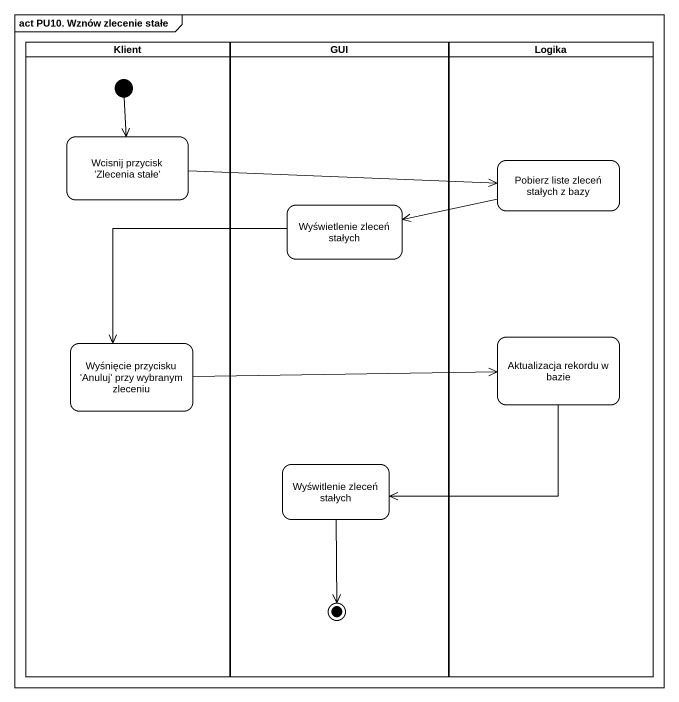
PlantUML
@startuml
mainframe act PU10. Wznów zlecenie stałe
hide empty description
state Klient <<partition>> {
  state "Wcisnij przycisk 'Zlecenia stałe'" as Wcisnij_przycisk_Zlecenia
  state "Wyśnięcie przycisku 'Anuluj' przy wybranym zleceniu" as Wyśnięcie_przycisku_Anuluj
  [*] --> Wcisnij_przycisk_Zlecenia
}
state GUI <<partition>> {
  state "Wyświetlenie zleceń stałych" as Wyświetlenie_zleceń_stałych
  state "Wyświtlenie zleceń stałych" as Wyświtlenie_zleceń_stałych
  Wyświtlenie_zleceń_stałych --> [*]
}
state Logika <<partition>> {
  state "Pobierz liste zleceń stałych z bazy" as Pobierz_liste_zleceń
  state "Aktualizacja rekordu w bazie" as Aktualizacja_rekordu_w_bazie
}
Wcisnij_przycisk_Zlecenia -right-> Pobierz_liste_zleceń
Pobierz_liste_zleceń -left-> Wyświetlenie_zleceń_stałych
Wyświetlenie_zleceń_stałych --> Wyśnięcie_przycisku_Anuluj
Wyśnięcie_przycisku_Anuluj -right-> Aktualizacja_rekordu_w_bazie
Aktualizacja_rekordu_w_bazie -left-> Wyświtlenie_zleceń_stałych
@enduml
